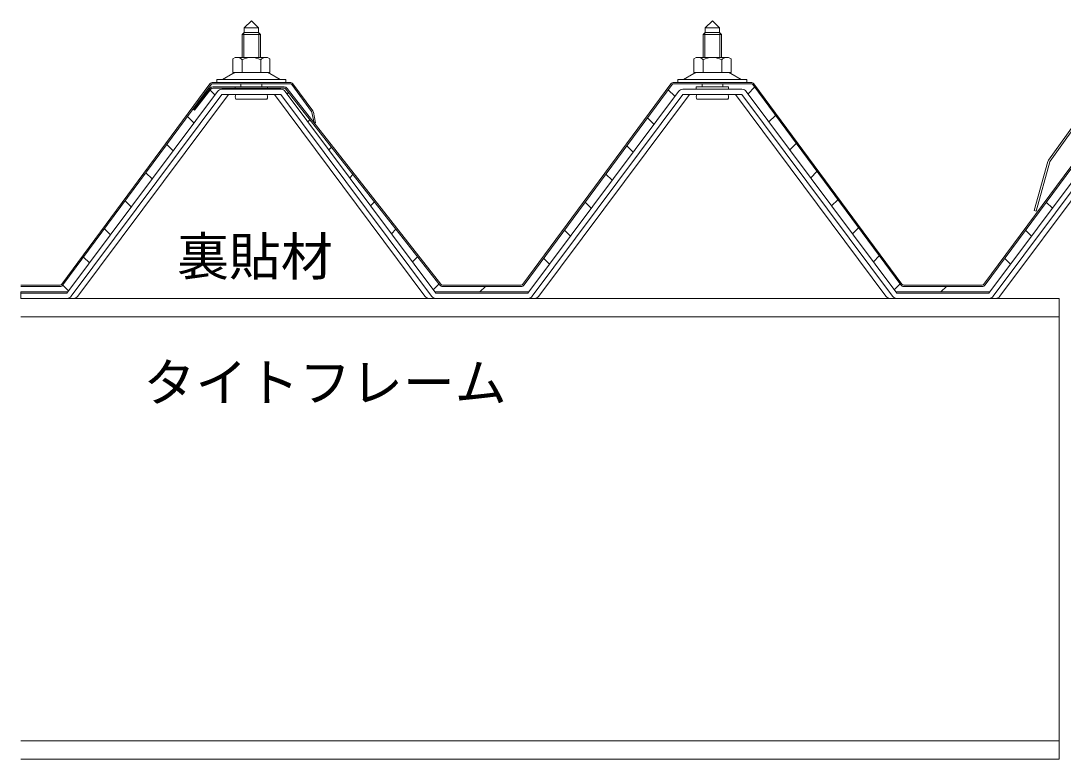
# Model space of a CAD drawing. Units: millimetres, scale not verified. Extents: x -1084 to 5209, y -2477 to 957.
# Drawn here: x -415.5 to 36.7, y -1976.7 to -1656.2 of the extents above; entities that cross this region are included whole.
import ezdxf
from ezdxf.enums import TextEntityAlignment as Align

# ---------------------------------------------------------------- set-up
doc = ezdxf.new("R2010")
doc.units = ezdxf.units.MM
doc.header["$LTSCALE"] = 5
doc.layers.add('0-0_0', color=7, linetype='Continuous', lineweight=18)
doc.styles.add('ＭＳ ゴシック', font='')
doc.styles.get('ＭＳ ゴシック').set_extended_font_data('MS Gothic')

msp = doc.modelspace()

# ---------------------------------------------------------------- linework, layer by layer
at = {"layer": '0-0_0'}
for p, q in [((-318.6, -1659.335), (-315.5, -1656.235)), ((-318.6, -1659.335), (-318.6, -1661.235)), ((-312.4, -1659.335), (-312.4, -1661.235)), ((-118.6, -1659.335), (-115.5, -1656.235)), ((-118.6, -1659.335), (-112.4, -1659.335)), ((-118.6, -1659.335), (-118.6, -1661.235)), ((-112.4, -1659.335), (-115.5, -1656.235)), ((-112.4, -1659.335), (-112.4, -1661.235)), ((-319.5, -1662.135), (-319.5, -1672.135)), ((-319.5, -1662.135), (-311.5, -1662.135)), ((-318.75, -1661.385), (-318.75, -1672.135)), ((-318.6, -1661.235), (-312.4, -1661.235)), ((-312.25, -1661.385), (-312.25, -1672.135)), ((-311.5, -1662.135), (-311.5, -1672.135)), ((-118.6, -1661.235), (-119.5, -1662.135)), ((-119.5, -1662.135), (-119.5, -1672.135)), ((-119.5, -1662.135), (-111.5, -1662.135)), ((-118.75, -1661.385), (-118.75, -1672.135)), ((-118.6, -1661.235), (-112.4, -1661.235)), ((-112.4, -1661.235), (-111.5, -1662.135)), ((-112.25, -1661.385), (-112.25, -1672.135)), ((-111.5, -1662.135), (-111.5, -1672.135)), ((-322.5, -1672.135), (-323.583, -1672.76)), ((-323.583, -1672.76), (-323.583, -1678.635)), ((-322.5, -1672.135), (-308.5, -1672.135)), ((-308.5, -1672.135), (-307.417, -1672.76)), ((-307.417, -1672.76), (-307.417, -1678.635)), ((-122.5, -1672.135), (-123.583, -1672.76)), ((-123.583, -1672.76), (-123.583, -1678.635)), ((-122.5, -1672.135), (-108.5, -1672.135)), ((-108.5, -1672.135), (-107.417, -1672.76)), ((-107.417, -1672.76), (-107.417, -1678.635)), ((-319.541, -1673.193), (-319.541, -1678.635)), ((-311.459, -1673.193), (-311.459, -1678.635)), ((-119.541, -1673.193), (-119.541, -1678.635)), ((-111.459, -1673.193), (-111.459, -1678.635)), ((-330.5, -1681.635), (-330.5, -1682.935)), ((-330.5, -1681.635), (-300.5, -1681.635)), ((-328, -1681.635), (-323.511, -1679.07)), ((-307.417, -1678.635), (-323.583, -1678.635)), ((-303, -1681.635), (-307.489, -1679.07)), ((-300.5, -1681.635), (-300.5, -1682.935)), ((-130.5, -1681.635), (-100.5, -1681.635)), ((-130.5, -1681.635), (-130.5, -1682.935)), ((-128, -1681.635), (-123.511, -1679.07)), ((-107.417, -1678.635), (-123.583, -1678.635)), ((-103, -1681.635), (-107.489, -1679.07)), ((-100.5, -1681.635), (-100.5, -1682.935)), ((-397.7, -1770.529), (-333.48, -1683.584)), ((-397.218, -1770.885), (-332.997, -1683.941)), ((-333.506, -1685.55), (-340.635, -1694.684)), ((-333.033, -1685.919), (-340.163, -1695.053)), ((-301.278, -1684.935), (-332.245, -1684.935)), ((-301.278, -1685.535), (-332.245, -1685.535)), ((-298.807, -1682.935), (-332.193, -1682.935)), ((-298.807, -1683.535), (-332.193, -1683.535)), ((-328.35, -1685.935), (-302.65, -1685.935)), ((-322.5, -1684.935), (-308.5, -1684.935)), ((-320, -1684.935), (-320, -1683.535)), ((-233.772, -1770.923), (-300.492, -1685.917)), ((-233.3, -1770.552), (-300.02, -1685.547)), ((-289.382, -1695.612), (-298.003, -1683.941)), ((-288.883, -1695.278), (-297.52, -1683.584)), ((-133.48, -1683.584), (-197.7, -1770.529)), ((-132.997, -1683.941), (-197.218, -1770.885)), ((-132.193, -1682.935), (-98.807, -1682.935)), ((-132.193, -1683.535), (-98.807, -1683.535)), ((-130.5, -1682.935), (-100.5, -1682.935)), ((-102.65, -1685.935), (-128.35, -1685.935)), ((-122.5, -1684.935), (-122.5, -1685.935)), ((-111, -1684.935), (-111, -1683.535)), ((-33.782, -1770.885), (-98.003, -1683.941)), ((-33.3, -1770.529), (-97.52, -1683.584)), ((66.52, -1683.584), (2.3, -1770.529)), ((67.003, -1683.941), (2.782, -1770.885)), ((-330.19, -1686.855), (-395.5, -1774.435)), ((-328.35, -1688.235), (-393.66, -1775.815)), ((-325.475, -1688.235), (-390.785, -1775.815)), ((-322.232, -1690.235), (-308.768, -1690.235)), ((-305.525, -1688.235), (-240.215, -1775.815)), ((-300.81, -1686.855), (-235.5, -1774.435)), ((-300.021, -1687.912), (-299.408, -1687.298)), ((-130.19, -1686.855), (-195.5, -1774.435)), ((-128.35, -1688.235), (-193.66, -1775.815)), ((-125.475, -1688.235), (-190.785, -1775.815)), ((-102.65, -1688.235), (-128.35, -1688.235)), ((-122.232, -1690.235), (-108.768, -1690.235)), ((-105.525, -1688.235), (-40.215, -1775.815)), ((-102.65, -1688.235), (-37.34, -1775.815)), ((-100.81, -1686.855), (-35.5, -1774.435)), ((69.81, -1686.855), (4.5, -1774.435)), ((71.65, -1688.235), (6.34, -1775.815)), ((74.525, -1688.235), (9.215, -1775.815)), ((-340.635, -1694.684), (-340.163, -1695.053)), ((-289.208, -1696), (-288.253, -1700.546)), ((-288.603, -1695.905), (-287.657, -1700.481)), ((-288.253, -1700.546), (-287.657, -1700.481)), ((-398.505, -1770.935), (-415.5, -1770.935)), ((-398.505, -1771.535), (-415.5, -1771.535)), ((-198.505, -1770.935), (-232.514, -1770.935)), ((-198.505, -1771.535), (-232.514, -1771.535)), ((-32.495, -1770.935), (1.495, -1770.935)), ((-32.495, -1771.535), (1.495, -1771.535)), ((-415.5, -1773.935), (-395.125, -1773.935)), ((-415.5, -1774.435), (-395.5, -1774.435)), ((-238.375, -1776.735), (-192.625, -1776.735)), ((-235.875, -1773.935), (-195.125, -1773.935)), ((-235.5, -1774.435), (-195.5, -1774.435)), ((7.375, -1776.735), (-38.375, -1776.735)), ((4.875, -1773.935), (-35.875, -1773.935)), ((4.5, -1774.435), (-35.5, -1774.435))]:
    msp.add_line(p, q, dxfattribs=at)
at = {"layer": '0-0_0', "color": 2}
for p, q in [((-318.6, -1661.235), (-319.5, -1662.135)), ((-312.4, -1661.235), (-311.5, -1662.135)), ((-330.5, -1682.935), (-300.5, -1682.935)), ((-322.5, -1684.935), (-322.5, -1685.935)), ((-311, -1684.935), (-311, -1683.535)), ((-308.5, -1684.935), (-308.5, -1685.935)), ((-120, -1684.935), (-120, -1683.535))]:
    msp.add_line(p, q, dxfattribs=at)
at = {"layer": '0-0_0', "color": 3}
for p, q in [((30.322, -1716.752), (64.521, -1668.806)), ((30.993, -1717.188), (65.113, -1669.354)), ((30.844, -1717.501), (24.931, -1738.821))]:
    msp.add_line(p, q, dxfattribs=at)
at = {"layer": '0-0_0', "color": 5}
for p, q in [((-333.373, -1686.356), (-331.337, -1688.392)), ((-134.612, -1686.127), (-131.768, -1688.971)), ((-100.021, -1687.912), (-97.173, -1685.064)), ((-343.195, -1697.747), (-340.398, -1700.544)), ((-290.96, -1700.064), (-290.079, -1699.183)), ((-143.624, -1698.328), (-140.83, -1701.123)), ((-90.96, -1700.064), (-88.161, -1697.265)), ((-352.207, -1709.948), (-349.46, -1712.696)), ((-281.898, -1712.216), (-280.751, -1711.068)), ((-152.637, -1710.529), (-149.891, -1713.275)), ((-81.898, -1712.215), (-79.149, -1709.466)), ((-361.219, -1722.149), (-358.522, -1724.847)), ((-161.649, -1722.731), (-158.953, -1725.427)), ((-72.836, -1724.367), (-70.137, -1721.667)), ((-272.837, -1724.368), (-271.423, -1722.953)), ((-370.232, -1734.35), (-367.583, -1736.999)), ((-263.775, -1736.519), (-262.094, -1734.838)), ((-170.661, -1734.932), (-168.014, -1737.578)), ((-63.775, -1736.519), (-61.125, -1733.868)), ((29.339, -1734.932), (31.986, -1737.578)), ((-379.244, -1746.551), (-376.645, -1749.15)), ((-254.714, -1748.671), (-252.766, -1746.723)), ((-179.673, -1747.133), (-177.076, -1749.73)), ((-54.713, -1748.67), (-52.112, -1746.069)), ((20.327, -1747.133), (22.924, -1749.73)), ((-388.256, -1758.753), (-385.707, -1761.302)), ((-245.653, -1760.823), (-243.438, -1758.608)), ((-45.652, -1760.822), (-43.1, -1758.27)), ((-188.685, -1759.334), (-186.137, -1761.882)), ((11.315, -1759.334), (13.863, -1761.882)), ((-397.268, -1770.954), (-394.768, -1773.453)), ((-236.591, -1772.974), (-234.11, -1770.493)), ((-216.338, -1773.935), (-213.938, -1771.535)), ((-36.59, -1772.973), (-34.088, -1770.471)), ((-16.338, -1773.935), (-13.938, -1771.535))]:
    msp.add_line(p, q, dxfattribs=at)
at = {"layer": '0-0_0', "color": 4}
for p, q in [((35, -1776.735), (-415.5, -1776.735)), ((35, -1976.735), (35, -1776.735)), ((35, -1784.735), (-415.5, -1784.735)), ((35, -1968.735), (-415.5, -1968.735)), ((35, -1976.735), (-415.5, -1976.735))]:
    msp.add_line(p, q, dxfattribs=at)
at = {"layer": '0-0_0'}
for points in [[(-318.6, -1659.335), (-312.4, -1659.335), (-315.5, -1656.235)], [(-122.5, -1684.935), (-108.5, -1684.935), (-108.5, -1685.935)], [(-328.35, -1688.235), (-302.65, -1688.235), (-237.34, -1775.815)], [(-415.5, -1773.935), (-415.5, -1776.735), (-392.625, -1776.735)]]:
    msp.add_lwpolyline(points, dxfattribs=at)
at = {"layer": '0-0_0', "color": 3}
msp.add_lwpolyline([(30.082, -1717.254), (24.161, -1738.607), (24.931, -1738.821)], dxfattribs=at)
at = {"layer": '0-0_0'}
for centre, radius, start, end in [((-321.562, -1674.593), 2.458, 34.71965, 90), ((-315.5, -1680.381), 8.246, 60.65346, 119.34654), ((-309.438, -1674.593), 2.458, 90, 145.28035), ((-121.562, -1674.593), 2.458, 34.71965, 90), ((-115.5, -1680.381), 8.246, 60.65346, 119.34654), ((-109.438, -1674.593), 2.458, 90, 145.28035), ((-321.874, -1681.935), 3.3, 90, 119.74488), ((-309.126, -1681.935), 3.3, 60.25512, 90), ((-121.874, -1681.935), 3.3, 90, 119.74488), ((-109.126, -1681.935), 3.3, 60.25512, 90), ((-332.245, -1686.535), 1.6, 90, 142.02409), ((-332.193, -1684.535), 1.6, 90, 143.54908), ((-332.245, -1686.535), 1, 90, 142.0241), ((-332.193, -1684.535), 1, 90, 143.54908), ((-328.35, -1688.235), 2.3, 90, 143.1301), ((-302.65, -1688.235), 2.3, 36.8699, 90), ((-301.278, -1686.535), 1.6, 38.12779, 90), ((-301.278, -1686.535), 1, 38.12779, 90), ((-298.807, -1684.535), 1.6, 36.45089, 90), ((-298.807, -1684.535), 1, 36.45094, 90), ((-132.193, -1684.535), 1.6, 90, 143.54908), ((-132.193, -1684.535), 1, 90, 143.54908), ((-128.35, -1688.235), 2.3, 90, 143.1301), ((-102.65, -1688.235), 2.3, 36.8699, 90), ((-98.807, -1684.535), 1.6, 36.45092, 90), ((-98.807, -1684.535), 1, 36.45092, 90), ((-320.5, -1689.235), 2, 150, 210), ((-310.5, -1689.235), 2, 330, 30), ((-120.5, -1689.235), 2, 150, 210), ((-110.5, -1689.235), 2, 330, 30), ((-290.187, -1696.206), 1, 11.8601, 36.45094), ((-290.17, -1696.229), 1.6, 11.67946, 36.45089), ((-398.505, -1769.935), 1, 270, 323.54908), ((-398.505, -1769.935), 1.6, 270, 323.54908), ((-232.514, -1769.935), 1.6, 218.12779, 270), ((-232.514, -1769.935), 1, 218.12779, 270), ((-198.505, -1769.935), 1, 270, 323.54908), ((-198.505, -1769.935), 1.6, 270, 323.54908), ((-32.495, -1769.935), 1.6, 216.45092, 270), ((-32.495, -1769.935), 1, 216.45092, 270), ((1.495, -1769.935), 1, 270, 323.54908), ((1.495, -1769.935), 1.6, 270, 323.54908), ((-395.5, -1774.435), 2.3, 270, 323.1301), ((-392.625, -1774.435), 2.3, 270, 323.1301), ((-238.375, -1774.435), 2.3, 216.8699, 270), ((-235.5, -1774.435), 2.3, 216.8699, 270), ((-195.5, -1774.435), 2.3, 270, 323.1301), ((-192.625, -1774.435), 2.3, 270, 323.1301), ((-38.375, -1774.435), 2.3, 216.8699, 270), ((-35.5, -1774.435), 2.3, 216.8699, 270), ((4.5, -1774.435), 2.3, 270, 323.1301), ((7.375, -1774.435), 2.3, 270, 323.1301)]:
    msp.add_arc(centre, radius, start, end, dxfattribs=at)
at = {"layer": '0-0_0', "color": 3}
for centre, radius in [((31.624, -1717.681), 1.6), ((31.808, -1717.769), 1)]:
    msp.add_arc(centre, radius, 144.5, 164.5, dxfattribs=at)

# ---------------------------------------------------------------- texts
at = {"layer": '0-0_0', "style": 'ＭＳ ゴシック'}
for s, p in [('裏貼材', (-347.72, -1771.727)), ('タイトフレーム', (-362.278, -1826.429))]:
    msp.add_text(s, height=16.5, dxfattribs=at).set_placement(p, align=Align.BOTTOM_LEFT)

doc.saveas('drawing.dxf')
